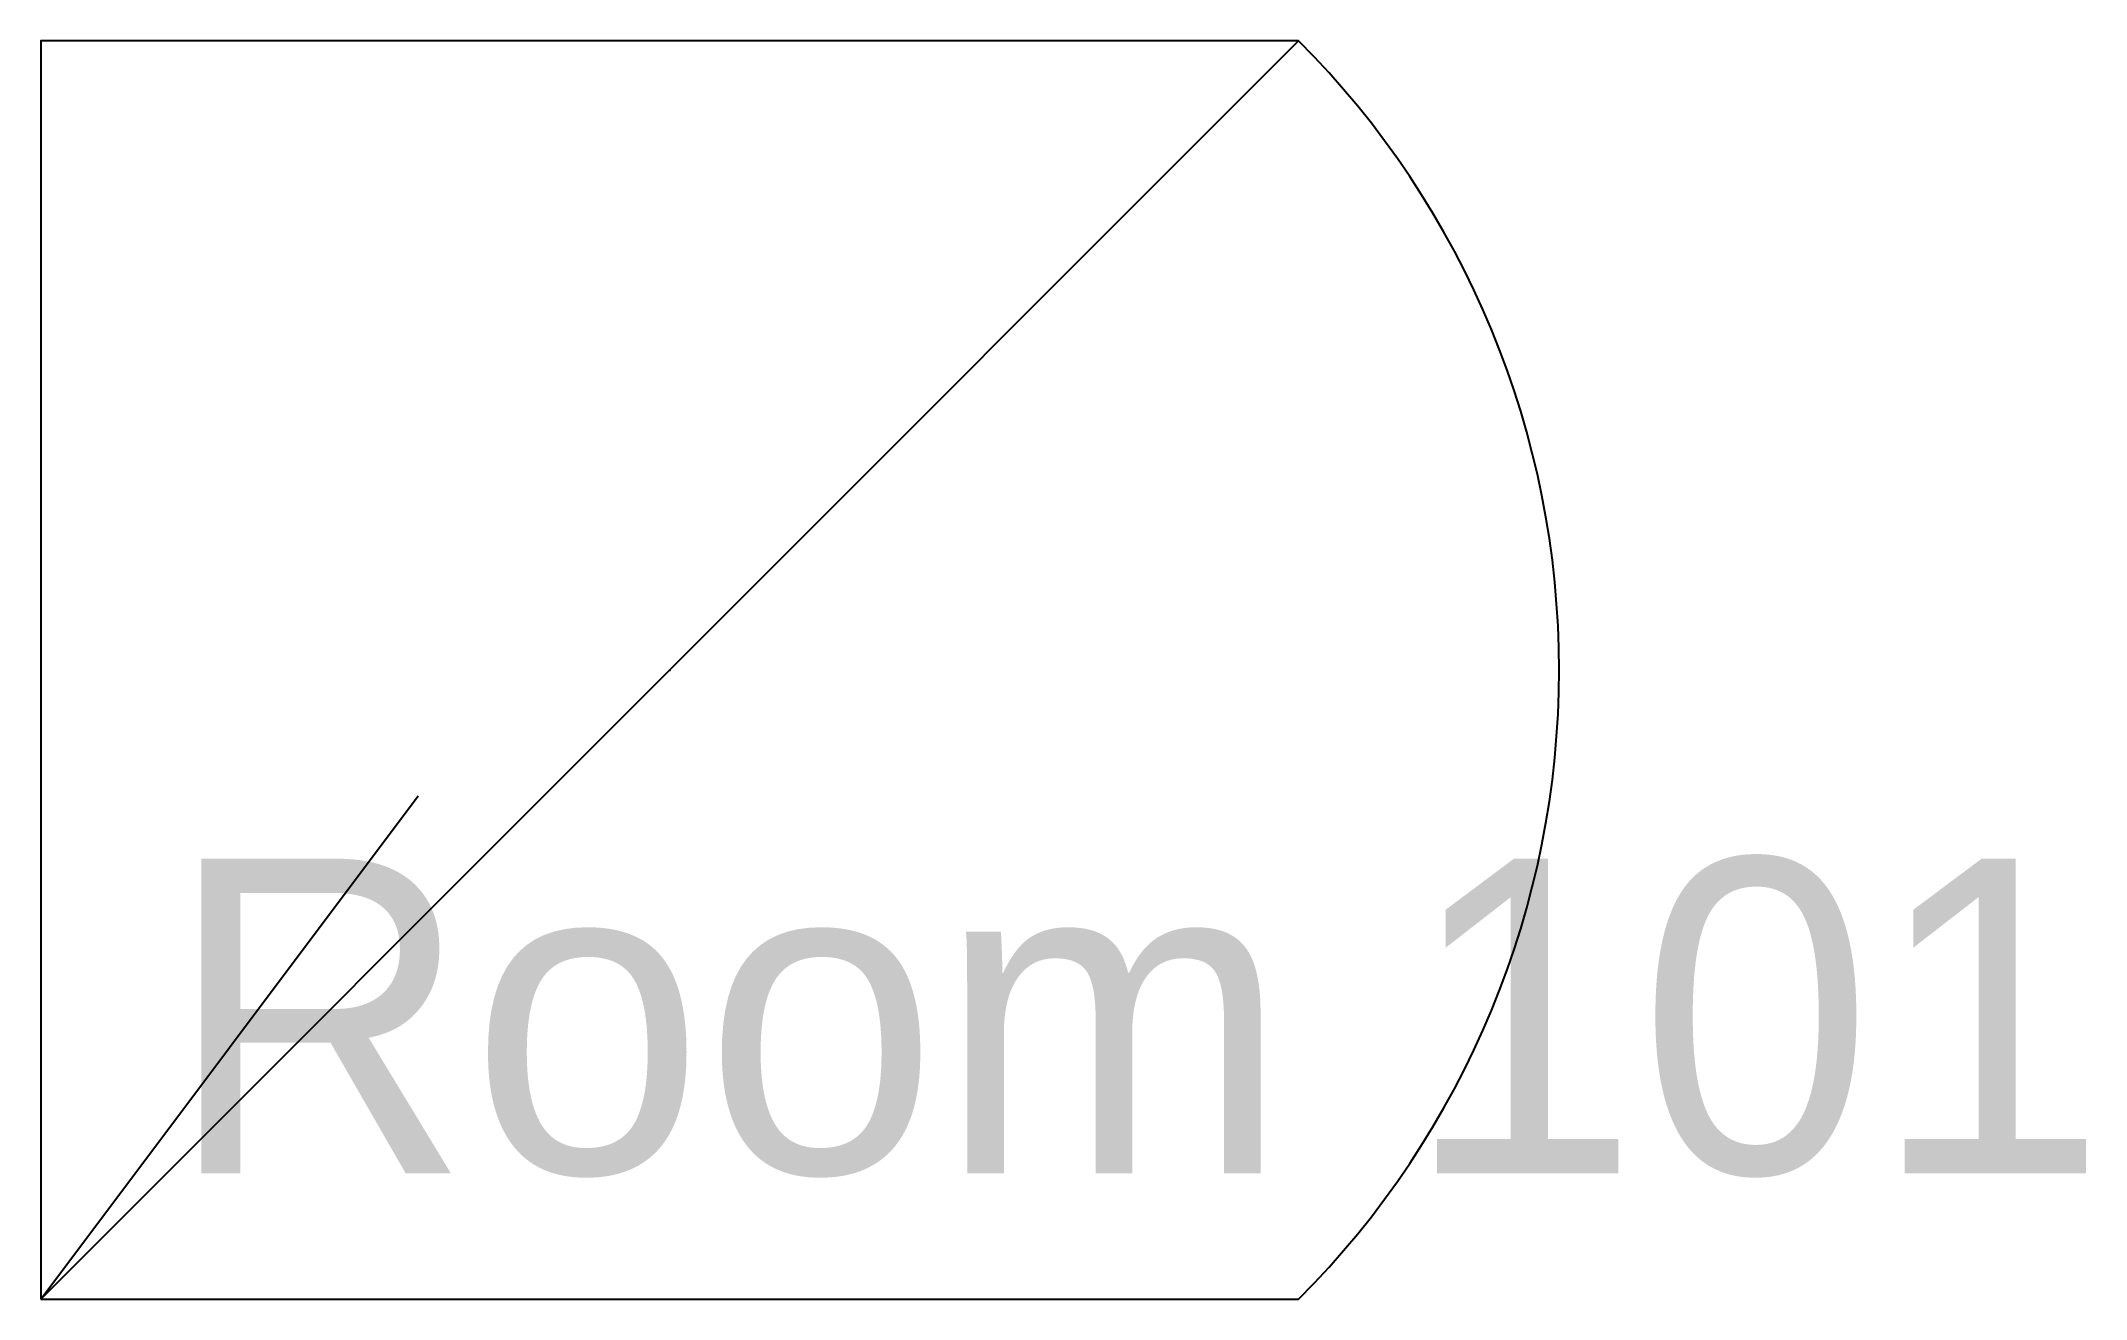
# Model space of a CAD drawing. Extents: x 0 to 16.3, y 0 to 10.
import ezdxf

# ---------------------------------------------------------------- set-up
doc = ezdxf.new("R2010")
doc.units = 0

msp = doc.modelspace()

# ---------------------------------------------------------------- linework, layer by layer
msp.add_line((0, 0), (10, 10))
msp.add_lwpolyline([(0, 0), (10, 0, 0.414214), (10, 10), (0, 10)], format="xyb", close=True)
msp.add_lwpolyline([(0, 0), (3, 4)])
msp.add_point((5, 5))

# ---------------------------------------------------------------- texts
at = {"layer": 'ANNOT'}
msp.add_text('Room 101', height=2.5, dxfattribs=at).set_placement((1, 1))

doc.saveas('drawing.dxf')
